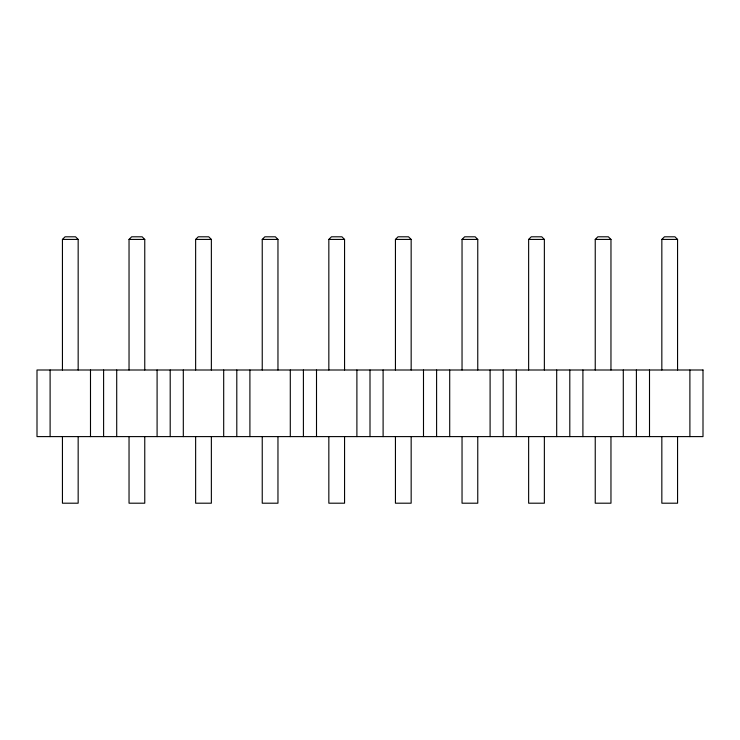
<?xml version="1.0" encoding="UTF-8"?>
<svg xmlns="http://www.w3.org/2000/svg" width="740" height="740" viewBox="0 0 740 740"><rect width="100%" height="100%" fill="white"/><g stroke="black" fill="none" stroke-linecap="round" stroke-linejoin="round"><path stroke-width="1.11" d="M62.438 370L62.438 239.418L65.055 236.8L75.545 236.8L78.163 239.418L78.163 370M129.037 370L129.037 239.418L131.655 236.8L142.145 236.8L144.763 239.418L144.763 370M195.638 370L195.638 239.418L198.255 236.8L208.745 236.8L211.363 239.418L211.363 370M262.238 370L262.238 239.418L264.855 236.8L275.345 236.8L277.963 239.418L277.963 370M328.838 370L328.838 239.418L331.455 236.8L341.945 236.8L344.562 239.418L344.562 370M395.438 370L395.438 239.418L398.055 236.8L408.545 236.8L411.163 239.418L411.163 370M462.038 370L462.038 239.418L464.655 236.8L475.145 236.8L477.763 239.418L477.763 370M528.638 370L528.638 239.418L531.255 236.8L541.745 236.8L544.363 239.418L544.363 370M595.238 370L595.238 239.418L597.855 236.8L608.345 236.8L610.962 239.418L610.962 370M661.837 370L661.837 239.418L664.455 236.8L674.945 236.8L677.562 239.418L677.562 370M62.438 239.418L78.163 239.418M129.037 239.418L144.763 239.418M195.638 239.418L211.363 239.418M262.238 239.418L277.963 239.418M328.838 239.418L344.562 239.418M395.438 239.418L411.163 239.418M462.038 239.418L477.763 239.418M528.638 239.418L544.363 239.418M595.238 239.418L610.962 239.418M661.837 239.418L677.562 239.418M689.893 370L689.893 436.6M677.562 436.6L677.562 503.2L661.837 503.2L661.837 436.6M649.507 370L649.507 436.6M636.4 370L636.4 436.6M623.293 370L623.293 436.6M610.962 436.6L610.962 503.2L595.238 503.2L595.238 436.6M582.907 370L582.907 436.6M569.8 370L569.8 436.6M556.693 370L556.693 436.6M544.363 436.6L544.363 503.2L528.638 503.2L528.638 436.6M516.307 370L516.307 436.6M503.2 370L503.2 436.6M490.093 370L490.093 436.6M477.763 436.6L477.763 503.2L462.038 503.2L462.038 436.6M449.707 370L449.707 436.6M436.6 370L436.6 436.6M423.493 370L423.493 436.6M411.163 436.6L411.163 503.2L395.438 503.2L395.438 436.6M383.107 370L383.107 436.6M370 370L370 436.6M356.893 370L356.893 436.6M344.562 436.6L344.562 503.2L328.838 503.2L328.838 436.6M316.507 370L316.507 436.6M303.4 370L303.4 436.6M290.293 370L290.293 436.6M277.963 436.6L277.963 503.2L262.238 503.2L262.238 436.6M249.907 370L249.907 436.6M236.8 370L236.8 436.6M223.693 370L223.693 436.6M211.363 436.6L211.363 503.2L195.638 503.2L195.638 436.6M183.307 370L183.307 436.6M170.2 370L170.2 436.6M157.093 370L157.093 436.6M144.763 436.6L144.763 503.2L129.037 503.2L129.037 436.6M116.707 370L116.707 436.6M103.6 370L103.6 436.6M90.493 370L90.493 436.6M78.163 436.6L78.163 503.2L62.438 503.2L62.438 436.6M50.107 370L50.107 436.6M703 370L37 370L37 436.6L703 436.6L703 370"/></g></svg>
